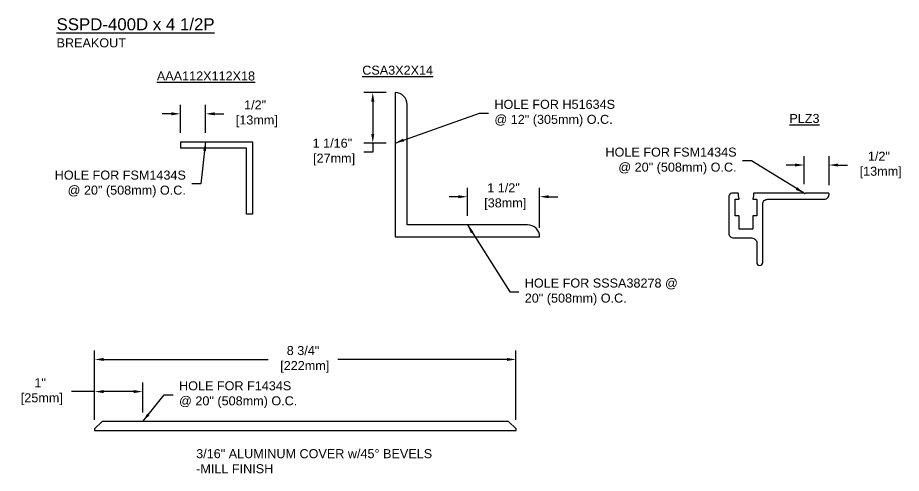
# Model space of a CAD drawing. Header units: inches. Extents: x -1.4 to 44, y 0 to 14.1.
# Drawn here: x 25.61 to 43.96, y 4.1 to 13.57 of the extents above; entities that cross this region are included whole.
import ezdxf

# ---------------------------------------------------------------- set-up
doc = ezdxf.new("R2010")
doc.units = ezdxf.units.IN
doc.header["$MEASUREMENT"] = 0
for name, color, linetype in [('Dimensions', 3, 'Continuous'), ('Metals', 7, 'Continuous'), ('Text', 2, 'Continuous')]:
    doc.layers.add(name, color=color, linetype=linetype)
doc.styles.add('ARIAL', font='arial.ttf')
doc.dimstyles.new('Arial', dxfattribs={"dimtxt": 0.1875, "dimasz": 0.1875, "dimexe": 0.1875, "dimexo": 0.1875, "dimgap": 0.1875, "dimtad": 0, "dimtih": 1, "dimtoh": 1, "dimdec": 4, "dimzin": 0, "dimdsep": 46, "dimlunit": 4, "dimtxsty": 'ARIAL', "dimcen": 0.1875, "dimadec": 0, "dimazin": 0, "dimtfac": 1, "dimtdec": 4, "dimtofl": 0, "dimtmove": 0, "dimatfit": 3, "dimfxl": 0, "dimfrac": 2, "dimtolj": 1, "dimtzin": 0, "dimarcsym": 0})

# ---------------------------------------------------------------- blocks, each defined once
blk = doc.blocks.new('AAA112X112X18')
for p, q in [((0, 0), (0, -0.125)), ((-1.5, -1.5), (-1.375, -1.5))]:
    blk.add_line(p, q)
for points in [[(0, 0), (-1.5, 0), (-1.5, -1.5)], [(-1.375, -1.5), (-1.375, -0.125), (0, -0.125)]]:
    blk.add_lwpolyline(points)
blk = doc.blocks.new('*D20')
at = {"layer": 'Defpoints', "color": 0}
for p in [(34.947, 9.845), (34.947, 9.261), (36.447, 9.011)]:
    blk.add_point(p, dxfattribs=at)
at = {"layer": 'Dimensions', "color": 0, "lineweight": -2}
for p, q in [((34.947, 9.449), (34.947, 10.032)), ((36.447, 9.199), (36.447, 10.032)), ((34.759, 9.845), (34.572, 9.845)), ((36.634, 9.845), (36.822, 9.845))]:
    blk.add_line(p, q, dxfattribs=at)
at = {"layer": 'Dimensions', "color": 0}
for points in [[(34.759, 9.876), (34.759, 9.814), (34.947, 9.845)], [(36.634, 9.876), (36.634, 9.814), (36.447, 9.845)]]:
    blk.add_solid(points, dxfattribs=at)
at = {"layer": 'Dimensions', "color": 0, "insert": (35.697, 9.845), "char_height": 0.1875, "attachment_point": 5, "style": 'ARIAL'}
blk.add_mtext('\\A1;1 1/2"\\P [38mm]', dxfattribs=at)
blk = doc.blocks.new('*D21')
at = {"layer": 'Defpoints', "color": 0}
for p in [(32.983, 12.011), (33.447, 12.011), (33.447, 10.961)]:
    blk.add_point(p, dxfattribs=at)
at = {"layer": 'Dimensions', "color": 0, "lineweight": -2}
for p, q in [((33.259, 12.011), (32.796, 12.011)), ((32.983, 11.824), (32.983, 11.149)), ((33.259, 10.961), (32.796, 10.961)), ((32.983, 10.961), (32.983, 10.774)), ((32.983, 10.774), (32.796, 10.774))]:
    blk.add_line(p, q, dxfattribs=at)
at = {"layer": 'Dimensions', "color": 0}
for points in [[(32.952, 11.824), (33.015, 11.824), (32.983, 12.011)], [(32.952, 11.149), (33.015, 11.149), (32.983, 10.961)]]:
    blk.add_solid(points, dxfattribs=at)
at = {"layer": 'Dimensions', "color": 0, "insert": (32.144, 10.774), "char_height": 0.1875, "attachment_point": 5, "style": 'ARIAL'}
blk.add_mtext('\\A1;1 1/16"\\P [27mm]', dxfattribs=at)
blk = doc.blocks.new('*D22')
at = {"layer": 'Defpoints', "color": 0}
for p in [(29.513, 11.568), (28.989, 10.982), (29.513, 10.982)]:
    blk.add_point(p, dxfattribs=at)
at = {"layer": 'Dimensions', "color": 0, "lineweight": -2}
for p, q in [((28.989, 11.17), (28.989, 11.756)), ((29.513, 11.17), (29.513, 11.756)), ((28.802, 11.568), (28.614, 11.568)), ((29.701, 11.568), (29.888, 11.568))]:
    blk.add_line(p, q, dxfattribs=at)
at = {"layer": 'Dimensions', "color": 0}
for points in [[(28.802, 11.6), (28.802, 11.537), (28.989, 11.568)], [(29.701, 11.6), (29.701, 11.537), (29.513, 11.568)]]:
    blk.add_solid(points, dxfattribs=at)
at = {"layer": 'Dimensions', "color": 0, "insert": (30.54, 11.568), "char_height": 0.1875, "attachment_point": 5, "style": 'ARIAL'}
blk.add_mtext('\\A1;1/2"\\P [13mm]', dxfattribs=at)
blk = doc.blocks.new('CSA3X3X14')
at = {"layer": 'Metals'}
blk.add_lwpolyline([(0.25, 2.75, 0.414214), (0, 3), (0, 0), (3, 0, 0.414214), (2.75, 0.25), (0.25, 0.25)], format="xyb", close=True, dxfattribs=at)
blk = doc.blocks.new('PLZ3')
blk.add_lwpolyline([(1.575, 1.03, -0.414214), (1.585, 1.02), (1.585, 0.76, 0.414214), (1.595, 0.75), (1.855, 0.75, 0.414214), (1.865, 0.76), (1.865, 1.02, -0.414214), (1.875, 1.03), (1.942, 1.03, 0.414214), (1.952, 1.04), (1.952, 1.365, 0.414214), (1.942, 1.375), (1.878, 1.375, -0.482716), (1.868, 1.387), (1.881, 1.444, 0.057088), (1.881, 1.446), (1.881, 1.49, -0.414214), (1.891, 1.5), (2.018, 1.5, -0.414214), (2.08, 1.438), (2.08, 0.67, -0.414214), (1.98, 0.57), (1.6, 0.57, 0.414214), (1.5, 0.47), (1.5, 0.063, -0.414214), (1.438, 0, -0.414214), (1.375, 0.063), (1.375, 1.275, 0.414214), (1.275, 1.375), (0.1, 1.375, -0.414214), (0, 1.475), (0, 1.49, -0.414214), (0.01, 1.5), (0.485, 1.5), (0.5, 1.485), (0.515, 1.5), (1.559, 1.5, -0.414214), (1.569, 1.49), (1.569, 1.446, 0.057088), (1.569, 1.444), (1.582, 1.387, -0.482716), (1.572, 1.375), (1.507, 1.375, 0.414214), (1.497, 1.365), (1.497, 1.04, 0.414214), (1.507, 1.03)], format="xyb", close=True)
blk = doc.blocks.new('*D27')
at = {"layer": 'Defpoints', "color": 0}
for p in [(42.455, 10.503), (41.939, 9.917), (42.455, 9.9)]:
    blk.add_point(p, dxfattribs=at)
at = {"layer": 'Dimensions', "color": 0, "lineweight": -2}
for p, q in [((41.939, 10.105), (41.939, 10.691)), ((42.455, 10.087), (42.455, 10.691)), ((41.751, 10.503), (41.564, 10.503)), ((42.642, 10.503), (42.838, 10.503))]:
    blk.add_line(p, q, dxfattribs=at)
at = {"layer": 'Dimensions', "color": 0}
for points in [[(41.751, 10.535), (41.751, 10.472), (41.939, 10.503)], [(42.642, 10.535), (42.642, 10.472), (42.455, 10.503)]]:
    blk.add_solid(points, dxfattribs=at)
at = {"layer": 'Dimensions', "color": 0, "insert": (43.49, 10.503), "char_height": 0.1875, "attachment_point": 5, "style": 'ARIAL'}
blk.add_mtext('\\A1;1/2"\\P [13mm]', dxfattribs=at)
blk = doc.blocks.new('*D29')
at = {"layer": 'Defpoints', "color": 0}
for p in [(35.956, 6.463), (27.209, 5.018), (35.956, 5.018)]:
    blk.add_point(p, dxfattribs=at)
at = {"layer": 'Dimensions', "color": 0, "lineweight": -2}
for p, q in [((27.209, 5.205), (27.209, 6.65)), ((35.956, 5.205), (35.956, 6.65)), ((27.396, 6.463), (30.81, 6.463)), ((35.769, 6.463), (32.259, 6.463))]:
    blk.add_line(p, q, dxfattribs=at)
at = {"layer": 'Dimensions', "color": 0}
for points in [[(27.396, 6.494), (27.396, 6.431), (27.209, 6.463)], [(35.769, 6.494), (35.769, 6.431), (35.956, 6.463)]]:
    blk.add_solid(points, dxfattribs=at)
at = {"layer": 'Dimensions', "color": 0, "insert": (31.535, 6.463), "char_height": 0.1875, "attachment_point": 5, "style": 'ARIAL'}
blk.add_mtext('\\A1;8 3/4"\\P [222mm]', dxfattribs=at)
blk = doc.blocks.new('*D30')
at = {"layer": 'Defpoints', "color": 0}
for p in [(28.209, 5.794), (28.209, 5.174), (27.209, 5.018)]:
    blk.add_point(p, dxfattribs=at)
at = {"layer": 'Dimensions', "color": 0, "lineweight": -2}
for p, q in [((27.209, 5.205), (27.209, 5.982)), ((28.209, 5.361), (28.209, 5.982)), ((27.209, 5.794), (26.729, 5.794)), ((28.021, 5.794), (27.396, 5.794))]:
    blk.add_line(p, q, dxfattribs=at)
at = {"layer": 'Dimensions', "color": 0}
for points in [[(27.396, 5.826), (27.396, 5.763), (27.209, 5.794)], [(28.021, 5.826), (28.021, 5.763), (28.209, 5.794)]]:
    blk.add_solid(points, dxfattribs=at)
at = {"layer": 'Dimensions', "color": 0, "insert": (26.077, 5.794), "char_height": 0.1875, "attachment_point": 5, "style": 'ARIAL'}
blk.add_mtext('\\A1;1"\\P [25mm]', dxfattribs=at)

msp = doc.modelspace()

# ---------------------------------------------------------------- linework, layer by layer
msp.add_lwpolyline([(27.20897, 4.98648), (35.95647, 4.98648), (35.95647, 5.01773), (35.80022, 5.17398), (27.36522, 5.17398), (27.20897, 5.01773)], close=True)

# ---------------------------------------------------------------- block references
at = {"xscale": -1}
msp.add_blockref('PLZ3', (42.4546, 8.41749), dxfattribs=at)
at = {"layer": 'Metals'}
msp.add_blockref('CSA3X3X14', (33.44696, 9.0111), dxfattribs=at)
at = {"layer": 'Metals', "xscale": -1}
msp.add_blockref('AAA112X112X18', (28.98913, 10.98248), dxfattribs=at)

# ---------------------------------------------------------------- texts
at = {"layer": 'Text', "style": 'ARIAL'}
for s, insert, char_height, width, attachment_point in [('{\\LSSPD-400D x 4 1/2P\\P\\H0.75x;\\lBREAKOUT}', (26.41872, 13.5537), 0.25, 4.7396332, 1), ('\\A1;{\\LCSA3X2X14}', (32.76444, 12.474), 0.1875, 2.4899842, 4), ('{\\LAAA112X112X18}', (30.53936, 12.3538), 0.1875, 2.2451472, 6), ('HOLE FOR H51634S \\P@ 12" (305mm) O.C.', (35.50857, 11.58098), 0.1875, 4.2482114, 4), ('{\\LPLZ3}', (42.25661, 11.47123), 0.1875, 0.8234261, 6), ('HOLE FOR FSM1434S \\P@ 20" (508mm) O.C.', (40.53522, 10.58814), 0.1875, 3.9506446, 6), ('HOLE FOR FSM1434S \\P@ 20" (508mm) O.C.', (29.10307, 10.11017), 0.1875, 3.9506446, 6), ('HOLE FOR SSSA38278 @\\P20" (508mm) O.C.', (36.13856, 7.86631), 0.1875, 3.6647516, 4), ('HOLE FOR F1434S\\P@ 20" (508mm) O.C.', (28.96206, 5.73031), 0.1875, 3.9506446, 4), ('3/16" ALUMINUM COVER w/45%%D BEVELS\\P-MILL FINISH', (29.31679, 4.34644), 0.1875, 7.9297767, 4)]:
    msp.add_mtext(s, dxfattribs=dict(at, insert=insert, char_height=char_height, width=width, attachment_point=attachment_point))

# ---------------------------------------------------------------- dimensions: what is measured, and where the dimension line sits
at = {"layer": 'Dimensions'}
dim = msp.add_linear_dim(base=(32.98335, 12.0111), p1=(33.44696, 10.96143), p2=(33.44696, 12.0111), angle=90, dimstyle='Arial', override={"dimpost": '\\X'}, dxfattribs=at)
dim.commit()
dim.dimension.update_dxf_attribs({"geometry": '*D21', "text_midpoint": (32.14382, 10.77393), "dimtype": 160})
for base, p1, p2, picture, middle in [((29.51336, 11.56834), (28.98913, 10.98248), (29.51336, 10.98248), '*D22', (30.54039, 11.56834)), ((42.4546, 10.50336), (41.93873, 9.91749), (42.4546, 9.89999), '*D27', (43.48999, 10.50336)), ((34.94696, 9.84488), (36.44696, 9.0111), (34.94696, 9.2611), '*D20', (35.69696, 9.84488)), ((35.95647, 6.46271), (27.20897, 5.01773), (35.95647, 5.01773), '*D29', (31.53451, 6.46271)), ((28.20897, 5.79437), (27.20897, 5.01773), (28.20897, 5.17398), '*D30', (26.07694, 5.79437))]:
    dim = msp.add_linear_dim(base=base, p1=p1, p2=p2, dimstyle='Arial', override={"dimpost": '\\X'}, dxfattribs=at)
    dim.commit()
    dim.dimension.update_dxf_attribs({"geometry": picture, "text_midpoint": middle, "dimtype": 160})

# ---------------------------------------------------------------- leaders
at = {"layer": 'Text', "annotation_type": 0, "has_hookline": 1}
for points, hookline_direction, text_width in [([(33.44696, 10.96143), (35.19607, 11.58098), (35.38357, 11.58098)], 0, 2.46935), ([(29.51336, 10.98248), (29.41557, 10.11017), (29.22807, 10.11017)], 1, 2.68741), ([(41.93873, 9.91749), (40.84772, 10.58814), (40.66022, 10.58814)], 1, 2.68741), ([(34.94696, 9.2611), (35.82606, 7.86631), (36.01356, 7.86631)], 0, 3.14721), ([(28.20897, 5.17398), (28.64956, 5.73031), (28.83706, 5.73031)], 0, 2.41793)]:
    msp.add_leader(points, dimstyle='Arial', override={"dimgap": 0.125, "dimtad": 0}, dxfattribs=dict(at, hookline_direction=hookline_direction, text_width=text_width))

doc.saveas('drawing.dxf')
